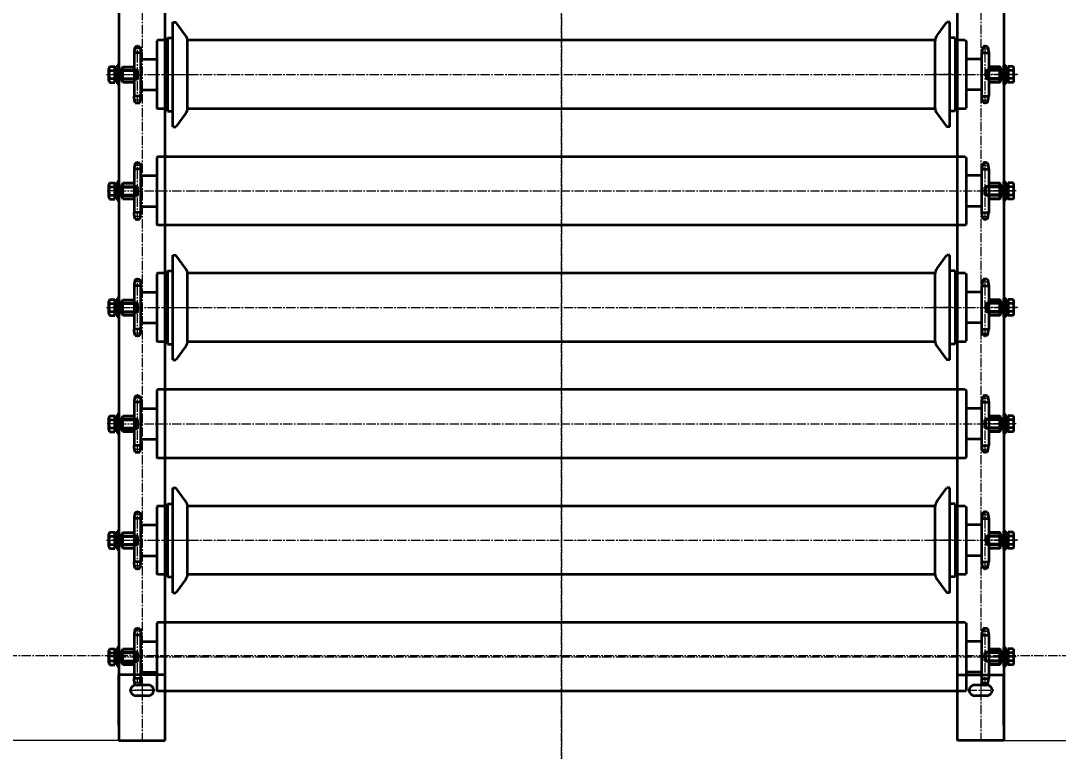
# Model space of a CAD drawing. Header units: millimetres. Extents: x -67280 to 67280, y -47520 to 47520.
# Drawn here: x -47949 to -46603, y -8981 to -8034 of the extents above; entities that cross this region are included whole.
import ezdxf

# ---------------------------------------------------------------- set-up
doc = ezdxf.new("R2010")
doc.units = ezdxf.units.MM
doc.linetypes.add('点画线', pattern=[18, 12, -2, 2, -2])
doc.layers.get('0').update_dxf_attribs({"lineweight": 35})
for name, color, linetype, lineweight in [('ACAD细实线', 2, 'Continuous', 18), ('EB0', 7, 'Continuous', 35), ('EB0_1', 7, 'Continuous', 35), ('中心线层', 1, '点画线', 18), ('尺寸线层', 4, 'Continuous', 18), ('粗实线层', 7, 'Continuous', 35)]:
    doc.layers.add(name, color=color, linetype=linetype, lineweight=lineweight)
doc.styles.add('标准', font='', dxfattribs={"width": 0.667})
doc.styles.get('标准').set_extended_font_data('宋体')
doc.dimstyles.new('标准', dxfattribs={"dimscale": 160, "dimtxt": 2, "dimasz": 1, "dimexe": 1, "dimexo": 0, "dimgap": 1, "dimtad": 1, "dimdec": 1, "dimdsep": 46, "dimtxsty": '标准', "dimblk": '_CAXARROW', "dimcen": 0, "dimdle": 2, "dimaunit": 1, "dimadec": 0, "dimazin": 2, "dimtfac": 0.707107, "dimtdec": 3, "dimtmove": 0, "dimatfit": 3, "dimfxl": 0, "dimfrac": 2, "dimtolj": 1, "dimarcsym": 0})

# ---------------------------------------------------------------- blocks, each defined once
blk = doc.blocks.new('*X501')
at = {"layer": '尺寸线层', "linetype": 'Continuous', "lineweight": 18}
for points in [[(-51183.3, -8857.3), (-51163.3, -9017.3), (-51203.3, -9017.3)], [(-51183.3, -14032.3), (-51163.3, -13872.3), (-51203.3, -13872.3)]]:
    blk.add_hatch(color=0, dxfattribs=at).paths.add_polyline_path(points, flags=0)
at = {"layer": '尺寸线层', "color": 0}
for p, q in [((-50396.4, -8857.3), (-51343.3, -8857.3)), ((-46008, -14032.3), (-51343.3, -14032.3))]:
    blk.add_line(p, q, dxfattribs=at)
at = {"layer": '尺寸线层', "color": 0, "linetype": 'Continuous', "lineweight": 18}
blk.add_line((-51183.3, -8857.3), (-51183.3, -14032.3), dxfattribs=at)
at = {"layer": '尺寸线层', "color": 0, "insert": (-51503.3, -11444.8), "char_height": 320, "width": 1231.786, "attachment_point": 5, "rotation": 90, "line_spacing_factor": 1.15057, "style": '标准'}
blk.add_mtext('\\T1.1;5175', dxfattribs=at)
blk = doc.blocks.new('_CAXARROW')
blk.add_hatch(color=0).paths.add_polyline_path([(0, 0), (-1, 0.125), (-1, -0.125)], flags=0)
blk = doc.blocks.new('*X1829')
at = {"layer": '中心线层'}
blk.add_line((0, 1790), (0, -1033), dxfattribs=at)
blk = doc.blocks.new('*X1842')
at = {"layer": 'EB0', "linetype": '点画线', "lineweight": 18}
for p, q in [((-1070.6, 788.2), (-1079.5, 788.2)), ((-1075, 716.5), (-1075, 793.5)), ((20.5, 788.2), (29.4, 788.2)), ((25, 716.5), (25, 793.5)), ((-1115.1, 755), (-1071.6, 755)), ((-1098.5, 755), (-1107.6, 755)), ((-1097.9, 755), (67.1, 755)), ((-1032, 755), (-1007, 755)), ((-18, 755), (-43, 755)), ((67.1, 755), (23.6, 755)), ((48.5, 755), (57.6, 755)), ((-1070.6, 721.8), (-1079.5, 721.8)), ((20.5, 721.8), (29.4, 721.8)), ((-1070.6, 637.2), (-1079.5, 637.2)), ((-1075, 565.5), (-1075, 642.5)), ((20.5, 637.2), (29.4, 637.2)), ((25, 565.5), (25, 642.5)), ((-1098.5, 604), (-1116.2, 604)), ((-1101.9, 604), (63.1, 604)), ((65.1, 604), (21.6, 604)), ((48.5, 604), (57.6, 604)), ((-1070.6, 570.8), (-1079.5, 570.8)), ((20.5, 570.8), (29.4, 570.8)), ((-1070.6, 486.2), (-1079.5, 486.2)), ((-1075, 414.5), (-1075, 491.5)), ((20.5, 486.2), (29.4, 486.2)), ((25, 414.5), (25, 491.5)), ((-1115.1, 453), (-1071.6, 453)), ((-1098.5, 453), (-1107.6, 453)), ((-1097.9, 453), (67.1, 453)), ((-1032, 453), (-1007, 453)), ((-18, 453), (-43, 453)), ((67.1, 453), (23.6, 453)), ((48.5, 453), (57.6, 453)), ((-1070.6, 419.8), (-1079.5, 419.8)), ((20.5, 419.8), (29.4, 419.8)), ((-1075, 263.5), (-1075, 340.5)), ((25, 263.5), (25, 340.5)), ((-1070.6, 335.2), (-1079.5, 335.2)), ((20.5, 335.2), (29.4, 335.2)), ((-1098.5, 302), (-1116.7, 302)), ((-1101.9, 302), (63.1, 302)), ((65.1, 302), (21.6, 302)), ((48.5, 302), (57.6, 302)), ((-1070.6, 268.8), (-1079.5, 268.8)), ((20.5, 268.8), (29.4, 268.8)), ((-1075, 112.5), (-1075, 189.5)), ((25, 112.5), (25, 189.5)), ((-1070.6, 184.2), (-1079.5, 184.2)), ((20.5, 184.2), (29.4, 184.2)), ((-1115.1, 151), (-1071.6, 151)), ((-1098.5, 151), (-1107.6, 151)), ((-1097.9, 151), (67.1, 151)), ((-1032, 151), (-1007, 151)), ((-18, 151), (-43, 151)), ((67.1, 151), (23.6, 151)), ((48.5, 151), (57.6, 151)), ((-1070.6, 117.8), (-1079.5, 117.8)), ((20.5, 117.8), (29.4, 117.8)), ((-1070.6, 33.2), (-1079.5, 33.2)), ((-1075, -38.5), (-1075, 38.5)), ((20.5, 33.2), (29.4, 33.2)), ((25, -38.5), (25, 38.5)), ((65.1, 0), (21.6, 0)), ((48.5, 0), (57.6, 0)), ((-1098.5, 0), (-1115.1, 0)), ((-1101.9, 0), (63.1, 0)), ((-1070.6, -33.2), (-1079.5, -33.2)), ((20.5, -33.2), (29.4, -33.2))]:
    blk.add_line(p, q, dxfattribs=at)
at = {"layer": 'EB0'}
for p, q in [((-1112.1, 747.2), (-1112.1, 762.8)), ((-1111.3, 765.4), (-1104.6, 765.4)), ((-1111.3, 760.2), (-1104.6, 760.2)), ((-1104.6, 744.6), (-1104.6, 765.4)), ((-1104.6, 764.2), (-1104.6, 745.8)), ((-1101.5, 764.2), (-1104.6, 764.2)), ((-1104.6, 749), (-1104.6, 761)), ((-1104.6, 761), (-1075.5, 761)), ((-1101.5, 755.8), (-1104.6, 756.6)), ((-1101.9, 754.3), (-1104.6, 755)), ((-1101.5, 754.2), (-1101.9, 754.3)), ((-1101.5, 767), (-1101.5, 743)), ((-1099, 767), (-1101.5, 767)), ((-1101.5, 764.2), (-1101.5, 745.8)), ((-1099, 761.5), (-1101.5, 761.5)), ((-1099, 743), (-1099, 767)), ((-1095, 761.1), (-1099, 761.1)), ((-1096.6, 749), (-1096.6, 761)), ((-1096.6, 760.1), (-1074.6, 760.1)), ((-1074.6, 760.1), (-1075.5, 761)), ((-1075.5, 749), (-1075.5, 761)), ((-1074.6, 749.9), (-1074.6, 760.1)), ((26.6, 760.1), (27.5, 761)), ((26.6, 749.9), (26.6, 760.1)), ((48.6, 760.1), (26.6, 760.1)), ((54.6, 761), (27.5, 761)), ((27.5, 749), (27.5, 761)), ((45, 761.1), (49, 761.1)), ((48.6, 749), (48.6, 761)), ((49, 743), (49, 767)), ((49, 767), (51.5, 767)), ((49, 761.5), (51.5, 761.5)), ((51.5, 767), (51.5, 743)), ((51.5, 764.2), (51.5, 745.8)), ((51.5, 764.2), (54.6, 764.2)), ((51.5, 755.8), (54.6, 756.6)), ((51.5, 754.2), (51.9, 754.3)), ((51.9, 754.3), (54.6, 755)), ((54.6, 744.6), (54.6, 765.4)), ((61.3, 765.4), (54.6, 765.4)), ((54.6, 764.2), (54.6, 745.8)), ((54.6, 749), (54.6, 761)), ((61.3, 760.2), (54.6, 760.2)), ((62.1, 747.2), (62.1, 762.8)), ((-1111.3, 749.8), (-1104.6, 749.8)), ((-1111.3, 744.6), (-1104.6, 744.6)), ((-1104.6, 749), (-1075.5, 749)), ((-1101.5, 745.8), (-1104.6, 745.8)), ((-1101.5, 748.5), (-1099, 748.5)), ((-1101.5, 743), (-1099, 743)), ((-1095, 748.9), (-1099, 748.9)), ((-1096.6, 749.9), (-1074.6, 749.9)), ((-1074.6, 749.9), (-1075.5, 749)), ((26.6, 749.9), (27.5, 749)), ((48.6, 749.9), (26.6, 749.9)), ((54.6, 749), (27.5, 749)), ((45, 748.9), (49, 748.9)), ((51.5, 748.5), (49, 748.5)), ((51.5, 743), (49, 743)), ((51.5, 745.8), (54.6, 745.8)), ((61.3, 749.8), (54.6, 749.8)), ((61.3, 744.6), (54.6, 744.6)), ((-1112.1, 596.2), (-1112.1, 611.8)), ((-1111.3, 614.4), (-1104.6, 614.4)), ((-1111.3, 609.2), (-1104.6, 609.2)), ((-1104.6, 593.6), (-1104.6, 614.4)), ((-1104.6, 613.2), (-1104.6, 594.8)), ((-1101.5, 613.2), (-1104.6, 613.2)), ((-1104.6, 598), (-1104.6, 610)), ((-1104.6, 610), (-1075.5, 610)), ((-1101.5, 616), (-1101.5, 592)), ((-1099, 616), (-1101.5, 616)), ((-1101.5, 613.2), (-1101.5, 594.8)), ((-1099, 610.5), (-1101.5, 610.5)), ((-1099, 592), (-1099, 616)), ((-1096.6, 598), (-1096.6, 610)), ((-1096.6, 609.1), (-1074.6, 609.1)), ((-1074.6, 609.1), (-1075.5, 610)), ((-1075.5, 598), (-1075.5, 610)), ((-1074.6, 598.9), (-1074.6, 609.1)), ((24.6, 609.1), (25.5, 610)), ((24.6, 598.9), (24.6, 609.1)), ((46.6, 609.1), (24.6, 609.1)), ((54.6, 610), (25.5, 610)), ((25.5, 598), (25.5, 610)), ((46.6, 598), (46.6, 610)), ((49, 592), (49, 616)), ((49, 616), (51.5, 616)), ((49, 610.5), (51.5, 610.5)), ((51.5, 616), (51.5, 592)), ((51.5, 613.2), (51.5, 594.8)), ((51.5, 613.2), (54.6, 613.2)), ((54.6, 593.6), (54.6, 614.4)), ((61.3, 614.4), (54.6, 614.4)), ((54.6, 613.2), (54.6, 594.8)), ((54.6, 598), (54.6, 610)), ((61.3, 609.2), (54.6, 609.2)), ((62.1, 596.2), (62.1, 611.8)), ((-1111.3, 598.8), (-1104.6, 598.8)), ((-1111.3, 593.6), (-1104.6, 593.6)), ((-1101.5, 604.8), (-1104.6, 605.6)), ((-1101.9, 603.3), (-1104.6, 604)), ((-1104.6, 598), (-1075.5, 598)), ((-1101.5, 594.8), (-1104.6, 594.8)), ((-1101.5, 603.2), (-1101.9, 603.3)), ((-1101.5, 597.5), (-1099, 597.5)), ((-1096.6, 598.9), (-1074.6, 598.9)), ((-1074.6, 598.9), (-1075.5, 598)), ((24.6, 598.9), (25.5, 598)), ((46.6, 598.9), (24.6, 598.9)), ((54.6, 598), (25.5, 598)), ((51.5, 597.5), (49, 597.5)), ((51.5, 604.8), (54.6, 605.6)), ((51.5, 603.2), (51.9, 603.3)), ((51.5, 594.8), (54.6, 594.8)), ((51.9, 603.3), (54.6, 604)), ((61.3, 598.8), (54.6, 598.8)), ((61.3, 593.6), (54.6, 593.6)), ((-1101.5, 592), (-1099, 592)), ((51.5, 592), (49, 592)), ((-1112.1, 445.2), (-1112.1, 460.8)), ((-1111.3, 463.4), (-1104.6, 463.4)), ((-1111.3, 458.2), (-1104.6, 458.2)), ((-1104.6, 442.6), (-1104.6, 463.4)), ((-1104.6, 462.2), (-1104.6, 443.8)), ((-1101.5, 462.2), (-1104.6, 462.2)), ((-1104.6, 447), (-1104.6, 459)), ((-1104.6, 459), (-1075.5, 459)), ((-1101.5, 465), (-1101.5, 441)), ((-1099, 465), (-1101.5, 465)), ((-1101.5, 462.2), (-1101.5, 443.8)), ((-1099, 459.5), (-1101.5, 459.5)), ((-1099, 441), (-1099, 465)), ((-1095, 459.1), (-1099, 459.1)), ((-1096.6, 447), (-1096.6, 459)), ((-1096.6, 458.1), (-1074.6, 458.1)), ((-1074.6, 458.1), (-1075.5, 459)), ((-1075.5, 447), (-1075.5, 459)), ((-1074.6, 447.9), (-1074.6, 458.1)), ((26.6, 458.1), (27.5, 459)), ((26.6, 447.9), (26.6, 458.1)), ((48.6, 458.1), (26.6, 458.1)), ((54.6, 459), (27.5, 459)), ((27.5, 447), (27.5, 459)), ((45, 459.1), (49, 459.1)), ((48.6, 447), (48.6, 459)), ((49, 441), (49, 465)), ((49, 465), (51.5, 465)), ((49, 459.5), (51.5, 459.5)), ((51.5, 465), (51.5, 441)), ((51.5, 462.2), (51.5, 443.8)), ((51.5, 462.2), (54.6, 462.2)), ((54.6, 442.6), (54.6, 463.4)), ((61.3, 463.4), (54.6, 463.4)), ((54.6, 462.2), (54.6, 443.8)), ((54.6, 447), (54.6, 459)), ((61.3, 458.2), (54.6, 458.2)), ((62.1, 445.2), (62.1, 460.8)), ((-1111.3, 447.8), (-1104.6, 447.8)), ((-1101.5, 453.8), (-1104.6, 454.6)), ((-1101.9, 452.3), (-1104.6, 453)), ((-1104.6, 447), (-1075.5, 447)), ((-1101.5, 452.2), (-1101.9, 452.3)), ((-1101.5, 446.5), (-1099, 446.5)), ((-1095, 446.9), (-1099, 446.9)), ((-1096.6, 447.9), (-1074.6, 447.9)), ((-1074.6, 447.9), (-1075.5, 447)), ((26.6, 447.9), (27.5, 447)), ((48.6, 447.9), (26.6, 447.9)), ((54.6, 447), (27.5, 447)), ((45, 446.9), (49, 446.9)), ((51.5, 446.5), (49, 446.5)), ((51.5, 453.8), (54.6, 454.6)), ((51.5, 452.2), (51.9, 452.3)), ((51.9, 452.3), (54.6, 453)), ((61.3, 447.8), (54.6, 447.8)), ((-1111.3, 442.6), (-1104.6, 442.6)), ((-1101.5, 443.8), (-1104.6, 443.8)), ((-1101.5, 441), (-1099, 441)), ((51.5, 441), (49, 441)), ((51.5, 443.8), (54.6, 443.8)), ((61.3, 442.6), (54.6, 442.6)), ((-1112.1, 294.2), (-1112.1, 309.8)), ((-1111.3, 312.4), (-1104.6, 312.4)), ((-1104.6, 291.6), (-1104.6, 312.4)), ((-1104.6, 311.2), (-1104.6, 292.8)), ((-1101.5, 311.2), (-1104.6, 311.2)), ((-1101.5, 314), (-1101.5, 290)), ((-1099, 314), (-1101.5, 314)), ((-1101.5, 311.2), (-1101.5, 292.8)), ((-1099, 290), (-1099, 314)), ((49, 290), (49, 314)), ((49, 314), (51.5, 314)), ((51.5, 314), (51.5, 290)), ((51.5, 311.2), (51.5, 292.8)), ((51.5, 311.2), (54.6, 311.2)), ((54.6, 291.6), (54.6, 312.4)), ((61.3, 312.4), (54.6, 312.4)), ((54.6, 311.2), (54.6, 292.8)), ((62.1, 294.2), (62.1, 309.8)), ((-1111.3, 307.2), (-1104.6, 307.2)), ((-1111.3, 296.8), (-1104.6, 296.8)), ((-1104.6, 296), (-1104.6, 308)), ((-1104.6, 308), (-1075.5, 308)), ((-1101.5, 302.8), (-1104.6, 303.6)), ((-1101.9, 301.3), (-1104.6, 302)), ((-1101.5, 301.2), (-1101.9, 301.3)), ((-1099, 308.5), (-1101.5, 308.5)), ((-1096.6, 296), (-1096.6, 308)), ((-1096.6, 307.1), (-1074.6, 307.1)), ((-1096.6, 296.9), (-1074.6, 296.9)), ((-1074.6, 307.1), (-1075.5, 308)), ((-1075.5, 296), (-1075.5, 308)), ((-1074.6, 296.9), (-1075.5, 296)), ((-1074.6, 296.9), (-1074.6, 307.1)), ((24.6, 307.1), (25.5, 308)), ((24.6, 296.9), (24.6, 307.1)), ((46.6, 307.1), (24.6, 307.1)), ((24.6, 296.9), (25.5, 296)), ((46.6, 296.9), (24.6, 296.9)), ((54.6, 308), (25.5, 308)), ((25.5, 296), (25.5, 308)), ((46.6, 296), (46.6, 308)), ((49, 308.5), (51.5, 308.5)), ((51.5, 302.8), (54.6, 303.6)), ((51.5, 301.2), (51.9, 301.3)), ((51.9, 301.3), (54.6, 302)), ((54.6, 296), (54.6, 308)), ((61.3, 307.2), (54.6, 307.2)), ((61.3, 296.8), (54.6, 296.8)), ((-1111.3, 291.6), (-1104.6, 291.6)), ((-1104.6, 296), (-1075.5, 296)), ((-1101.5, 292.8), (-1104.6, 292.8)), ((-1101.5, 295.5), (-1099, 295.5)), ((-1101.5, 290), (-1099, 290)), ((54.6, 296), (25.5, 296)), ((51.5, 295.5), (49, 295.5)), ((51.5, 290), (49, 290)), ((51.5, 292.8), (54.6, 292.8)), ((61.3, 291.6), (54.6, 291.6)), ((-1101.5, 163), (-1101.5, 139)), ((-1099, 163), (-1101.5, 163)), ((-1099, 139), (-1099, 163)), ((49, 139), (49, 163)), ((49, 163), (51.5, 163)), ((51.5, 163), (51.5, 139)), ((-1112.1, 143.2), (-1112.1, 158.8)), ((-1111.3, 161.4), (-1104.6, 161.4)), ((-1111.3, 156.2), (-1104.6, 156.2)), ((-1104.6, 140.6), (-1104.6, 161.4)), ((-1104.6, 160.2), (-1104.6, 141.8)), ((-1101.5, 160.2), (-1104.6, 160.2)), ((-1104.6, 145), (-1104.6, 157)), ((-1104.6, 157), (-1075.5, 157)), ((-1101.5, 151.8), (-1104.6, 152.6)), ((-1101.9, 150.3), (-1104.6, 151)), ((-1101.5, 150.2), (-1101.9, 150.3)), ((-1101.5, 160.2), (-1101.5, 141.8)), ((-1099, 157.5), (-1101.5, 157.5)), ((-1095, 157.1), (-1099, 157.1)), ((-1096.6, 145), (-1096.6, 157)), ((-1096.6, 156.1), (-1074.6, 156.1)), ((-1074.6, 156.1), (-1075.5, 157)), ((-1075.5, 145), (-1075.5, 157)), ((-1074.6, 145.9), (-1074.6, 156.1)), ((26.6, 156.1), (27.5, 157)), ((26.6, 145.9), (26.6, 156.1)), ((48.6, 156.1), (26.6, 156.1)), ((54.6, 157), (27.5, 157)), ((27.5, 145), (27.5, 157)), ((45, 157.1), (49, 157.1)), ((48.6, 145), (48.6, 157)), ((49, 157.5), (51.5, 157.5)), ((51.5, 160.2), (51.5, 141.8)), ((51.5, 160.2), (54.6, 160.2)), ((51.5, 151.8), (54.6, 152.6)), ((51.5, 150.2), (51.9, 150.3)), ((51.9, 150.3), (54.6, 151)), ((54.6, 140.6), (54.6, 161.4)), ((61.3, 161.4), (54.6, 161.4)), ((54.6, 160.2), (54.6, 141.8)), ((54.6, 145), (54.6, 157)), ((61.3, 156.2), (54.6, 156.2)), ((62.1, 143.2), (62.1, 158.8)), ((-1111.3, 145.8), (-1104.6, 145.8)), ((-1111.3, 140.6), (-1104.6, 140.6)), ((-1104.6, 145), (-1075.5, 145)), ((-1101.5, 141.8), (-1104.6, 141.8)), ((-1101.5, 144.5), (-1099, 144.5)), ((-1101.5, 139), (-1099, 139)), ((-1095, 144.9), (-1099, 144.9)), ((-1096.6, 145.9), (-1074.6, 145.9)), ((-1074.6, 145.9), (-1075.5, 145)), ((26.6, 145.9), (27.5, 145)), ((48.6, 145.9), (26.6, 145.9)), ((54.6, 145), (27.5, 145)), ((45, 144.9), (49, 144.9)), ((51.5, 144.5), (49, 144.5)), ((51.5, 139), (49, 139)), ((51.5, 141.8), (54.6, 141.8)), ((61.3, 145.8), (54.6, 145.8)), ((61.3, 140.6), (54.6, 140.6)), ((-1112.1, -7.8), (-1112.1, 7.8)), ((-1111.3, 10.4), (-1104.6, 10.4)), ((-1111.3, 5.2), (-1104.6, 5.2)), ((-1104.6, -10.4), (-1104.6, 10.4)), ((-1104.6, 9.2), (-1104.6, -9.2)), ((-1101.5, 9.2), (-1104.6, 9.2)), ((-1104.6, -6), (-1104.6, 6)), ((-1104.6, 6), (-1075.5, 6)), ((-1101.5, 0.8), (-1104.6, 1.6)), ((-1101.9, -0.7), (-1104.6, 0)), ((-1101.5, 12), (-1101.5, -12)), ((-1099, 12), (-1101.5, 12)), ((-1101.5, 9.2), (-1101.5, -9.2)), ((-1099, 6.5), (-1101.5, 6.5)), ((-1099, -12), (-1099, 12)), ((-1096.6, -6), (-1096.6, 6)), ((-1096.6, 5.1), (-1074.6, 5.1)), ((-1074.6, 5.1), (-1075.5, 6)), ((-1075.5, -6), (-1075.5, 6)), ((-1074.6, -5.1), (-1074.6, 5.1)), ((24.6, 5.1), (25.5, 6)), ((24.6, -5.1), (24.6, 5.1)), ((46.6, 5.1), (24.6, 5.1)), ((54.6, 6), (25.5, 6)), ((25.5, -6), (25.5, 6)), ((46.6, -6), (46.6, 6)), ((49, -12), (49, 12)), ((49, 12), (51.5, 12)), ((49, 6.5), (51.5, 6.5)), ((51.5, 12), (51.5, -12)), ((51.5, 9.2), (51.5, -9.2)), ((51.5, 9.2), (54.6, 9.2)), ((51.5, 0.8), (54.6, 1.6)), ((51.9, -0.7), (54.6, 0)), ((54.6, -10.4), (54.6, 10.4)), ((61.3, 10.4), (54.6, 10.4)), ((54.6, 9.2), (54.6, -9.2)), ((54.6, -6), (54.6, 6)), ((61.3, 5.2), (54.6, 5.2)), ((62.1, -7.8), (62.1, 7.8)), ((-1111.3, -5.2), (-1104.6, -5.2)), ((-1111.3, -10.4), (-1104.6, -10.4)), ((-1104.6, -6), (-1075.5, -6)), ((-1101.5, -9.2), (-1104.6, -9.2)), ((-1101.5, -0.8), (-1101.9, -0.7)), ((-1101.5, -6.5), (-1099, -6.5)), ((-1101.5, -12), (-1099, -12)), ((-1096.6, -5.1), (-1074.6, -5.1)), ((-1074.6, -5.1), (-1075.5, -6)), ((24.6, -5.1), (25.5, -6)), ((46.6, -5.1), (24.6, -5.1)), ((54.6, -6), (25.5, -6)), ((51.5, -6.5), (49, -6.5)), ((51.5, -12), (49, -12)), ((51.5, -0.8), (51.9, -0.7)), ((51.5, -9.2), (54.6, -9.2)), ((61.3, -5.2), (54.6, -5.2)), ((61.3, -10.4), (54.6, -10.4))]:
    blk.add_line(p, q, dxfattribs=at)
at = {"layer": 'EB0', "color": 1, "linetype": '点画线', "lineweight": 18}
for p, q in [((-1096, 755), (-1104.5, 755)), ((48, 755), (56.5, 755)), ((-1096, 604), (-1104.5, 604)), ((46, 604), (54.5, 604)), ((-1096, 453), (-1104.5, 453)), ((48, 453), (56.5, 453)), ((-1096, 302), (-1104.5, 302)), ((46, 302), (54.5, 302)), ((-1096, 151), (-1104.5, 151)), ((48, 151), (56.5, 151)), ((46, 0), (54.5, 0)), ((-1096, 0), (-1104.5, 0))]:
    blk.add_line(p, q, dxfattribs=at)
at = {"layer": 'EB0', "linetype": 'Continuous', "lineweight": 18}
for p, q in [((-1101.5, 763), (-1099, 765.5)), ((49, 765.3), (50.7, 767)), ((49.4, 761.5), (51.5, 763.6)), ((-1101.5, 746), (-1099, 748.5)), ((-1100.3, 743), (-1099, 744.3)), ((49, 744.1), (51.5, 746.6)), ((-1099, 614.2), (-1101.5, 611.7)), ((49, 614.2), (51.5, 611.7)), ((-1099, 597.2), (-1101.5, 594.7)), ((-1099, 593), (-1100, 592)), ((49, 597.2), (51.5, 594.7)), ((49, 593), (50, 592)), ((-1101.5, 461), (-1099, 463.5)), ((49, 463.3), (50.7, 465)), ((49.4, 459.5), (51.5, 461.6)), ((-1101.5, 444), (-1099, 446.5)), ((49, 442.1), (51.5, 444.6)), ((-1100.3, 441), (-1099, 442.3)), ((-1099, 312.2), (-1101.5, 309.7)), ((49, 312.2), (51.5, 309.7)), ((-1099, 295.2), (-1101.5, 292.7)), ((-1099, 291), (-1100, 290)), ((49, 295.2), (51.5, 292.7)), ((49, 291), (50, 290)), ((49, 161.3), (50.7, 163)), ((-1101.5, 159), (-1099, 161.5)), ((49.4, 157.5), (51.5, 159.6)), ((-1101.5, 142), (-1099, 144.5)), ((-1100.3, 139), (-1099, 140.3)), ((49, 140.1), (51.5, 142.6)), ((-1099, 10.2), (-1101.5, 7.7)), ((49, 10.2), (51.5, 7.7)), ((-1099, -6.8), (-1101.5, -9.3)), ((-1099, -11), (-1100, -12)), ((49, -6.8), (51.5, -9.3)), ((49, -11), (50, -12))]:
    blk.add_line(p, q, dxfattribs=at)
at = {"layer": 'EB0'}
for centre, radius, start, end in [((-1107.3, 762.8), 4.79, 147.1328, 212.8672), ((-1094.1, 755), 18, 163.2213, 196.7787), ((57.3, 762.8), 4.79, 327.1328, 32.8672), ((44.1, 755), 18, 343.2213, 16.7787), ((-1107.3, 747.2), 4.79, 147.1328, 212.8672), ((57.3, 747.2), 4.79, 327.1328, 32.8672), ((-1107.3, 611.8), 4.79, 147.1328, 212.8672), ((-1094.1, 604), 18, 163.2213, 196.7787), ((57.3, 611.8), 4.79, 327.1328, 32.8672), ((44.1, 604), 18, 343.2213, 16.7787), ((-1107.3, 596.2), 4.79, 147.1328, 212.8672), ((57.3, 596.2), 4.79, 327.1328, 32.8672), ((-1107.3, 460.8), 4.79, 147.1328, 212.8672), ((-1094.1, 453), 18, 163.2213, 196.7787), ((57.3, 460.8), 4.79, 327.1328, 32.8672), ((44.1, 453), 18, 343.2213, 16.7787), ((-1107.3, 445.2), 4.79, 147.1328, 212.8672), ((57.3, 445.2), 4.79, 327.1328, 32.8672), ((-1107.3, 309.8), 4.79, 147.1328, 212.8672), ((57.3, 309.8), 4.79, 327.1328, 32.8672), ((-1094.1, 302), 18, 163.2213, 196.7787), ((-1107.3, 294.2), 4.79, 147.1328, 212.8672), ((44.1, 302), 18, 343.2213, 16.7787), ((57.3, 294.2), 4.79, 327.1328, 32.8672), ((-1107.3, 158.8), 4.79, 147.1328, 212.8672), ((-1094.1, 151), 18, 163.2213, 196.7787), ((57.3, 158.8), 4.79, 327.1328, 32.8672), ((44.1, 151), 18, 343.2213, 16.7787), ((-1107.3, 143.2), 4.79, 147.1328, 212.8672), ((57.3, 143.2), 4.79, 327.1328, 32.8672), ((-1107.3, 7.8), 4.79, 147.1328, 212.8672), ((-1094.1, 0), 18, 163.2213, 196.7787), ((57.3, 7.8), 4.79, 327.1328, 32.8672), ((44.1, 0), 18, 343.2213, 16.7787), ((-1107.3, -7.8), 4.79, 147.1328, 212.8672), ((57.3, -7.8), 4.79, 327.1328, 32.8672)]:
    blk.add_arc(centre, radius, start, end, dxfattribs=at)
at = {"layer": 'EB0_1'}
for p, q in [((-1099, 3591.5), (-1099, -108.5)), ((-1039, -108.5), (-1039, 3591.5)), ((-11, -108.5), (-11, 3591.5)), ((49, 3591.5), (49, -108.5)), ((-1099, -88.5), (-1099, -23.5)), ((-1039, -23.5), (-1099, -23.5)), ((-1039, -88.5), (-1039, -23.5)), ((-11, -88.5), (-11, -23.5)), ((-11, -23.5), (49, -23.5)), ((49, -88.5), (49, -23.5)), ((-1077, -36.5), (-1061, -36.5)), ((11, -36.5), (27, -36.5)), ((-1061, -50.5), (-1077, -50.5)), ((27, -50.5), (11, -50.5))]:
    blk.add_line(p, q, dxfattribs=at)
at = {"layer": 'EB0_1', "linetype": 'Continuous', "lineweight": 35}
for p, q in [((29.4, 745), (44, 745)), ((29.4, 443), (44, 443)), ((29.4, 141), (44, 141))]:
    blk.add_line(p, q, dxfattribs=at)
at = {"layer": 'EB0_1'}
for centre, start, end in [((-1077, -43.5), 90, 270), ((-1061, -43.5), 270, 90), ((11, -43.5), 90, 270), ((27, -43.5), 270, 90)]:
    blk.add_arc(centre, 7, start, end, dxfattribs=at)
at = {"layer": '中心线层'}
blk.add_line((-525, 3691.5), (-525, -111.5), dxfattribs=at)
at = {"layer": '中心线层', "linetype": '点画线', "lineweight": 18}
for p, q in [((-1069, 3591.5), (-1069, -108.5)), ((19, 3591.5), (19, -108.5)), ((-1069, -34), (-1069, -53)), ((-1069, -34), (-1069, -53)), ((19, -34), (19, -53)), ((-1085.9, -43.5), (-1051, -43.5)), ((-1059.5, -43.5), (-1078.5, -43.5)), ((-1054.5, -43.5), (-1073.5, -43.5)), ((2.1, -43.5), (37, -43.5))]:
    blk.add_line(p, q, dxfattribs=at)
at = {"layer": '粗实线层', "linetype": 'Continuous', "lineweight": 35}
for p, q in [((-1029, 823), (-1025.3, 823)), ((-1029, 687), (-1029, 823)), ((-1012.1, 805.2), (-1025.3, 823)), ((-37.9, 805.2), (-24.7, 823)), ((-21, 823), (-24.7, 823)), ((-21, 687), (-21, 823)), ((-1049, 799.5), (-1050, 798.5)), ((-1050, 798.5), (-1050, 711.5)), ((-1036, 799.5), (-1049, 799.5)), ((-1036, 802.5), (-1029, 802.5)), ((-1036, 802.5), (-1036, 707.5)), ((-40, 799.5), (-1010, 799.5)), ((-1010, 711.3), (-1010, 798.7)), ((-40, 711.3), (-40, 798.7)), ((-14, 802.5), (-21, 802.5)), ((-14, 802.5), (-14, 707.5)), ((-1, 799.5), (-14, 799.5)), ((-1, 799.5), (0, 798.5)), ((0, 798.5), (0, 711.5)), ((-1070.6, 783.1), (-1079.5, 783.1)), ((-1079.5, 783.1), (-1079.5, 726.9)), ((-1077.9, 791.5), (-1072.1, 791.5)), ((-1070.6, 726.9), (-1070.6, 783.1)), ((20.5, 783.1), (29.4, 783.1)), ((20.5, 726.9), (20.5, 783.1)), ((27.9, 791.5), (22.1, 791.5)), ((29.4, 783.1), (29.4, 726.9)), ((-1070.6, 775), (-1050, 775)), ((20.5, 775), (0, 775)), ((-1095, 764), (-1094, 765)), ((-1095, 746), (-1095, 764)), ((-1094, 745), (-1094, 765)), ((-1094, 765), (-1079.5, 765)), ((29.4, 765), (44, 765)), ((44, 765), (29.4, 765)), ((45, 764), (44, 765)), ((44, 745), (44, 765)), ((45, 746), (45, 764)), ((-1094, 745), (-1095, 746)), ((-1094, 745), (-1079.5, 745)), ((44, 745), (29.4, 745)), ((44, 745), (45, 746)), ((-1070.6, 726.9), (-1079.5, 726.9)), ((-1070.6, 735), (-1050, 735)), ((20.5, 735), (0, 735)), ((20.5, 726.9), (29.4, 726.9)), ((-1077.9, 718.5), (-1072.1, 718.5)), ((27.9, 718.5), (22.1, 718.5)), ((-1049, 710.5), (-1050, 711.5)), ((-1036, 710.5), (-1049, 710.5)), ((-1036, 707.5), (-1029, 707.5)), ((-1012.1, 704.8), (-1025.3, 687)), ((-40, 710.5), (-1010, 710.5)), ((-37.9, 704.8), (-24.7, 687)), ((-14, 707.5), (-21, 707.5)), ((-1, 710.5), (-14, 710.5)), ((-1, 710.5), (0, 711.5)), ((-1029, 687), (-1025.3, 687)), ((-21, 687), (-24.7, 687)), ((-1049, 648.5), (-1050, 647.5)), ((-1050, 647.5), (-1050, 560.5)), ((-1, 648.5), (-1049, 648.5)), ((-1, 648.5), (0, 647.5)), ((0, 647.5), (0, 560.5)), ((-1077.9, 640.5), (-1072.1, 640.5)), ((27.9, 640.5), (22.1, 640.5)), ((-1079.5, 632.1), (-1079.5, 575.9)), ((-1070.6, 632.1), (-1079.5, 632.1)), ((-1070.6, 575.9), (-1070.6, 632.1)), ((-1070.6, 624), (-1050, 624)), ((20.5, 624), (0, 624)), ((20.5, 632.1), (29.4, 632.1)), ((20.5, 575.9), (20.5, 632.1)), ((29.4, 632.1), (29.4, 575.9)), ((-1095, 613), (-1094, 614)), ((-1095, 595), (-1095, 613)), ((-1094, 594), (-1094, 614)), ((-1079.5, 614), (-1094, 614)), ((-1094, 614), (-1079.5, 614)), ((29.4, 614), (44, 614)), ((44, 614), (29.4, 614)), ((45, 613), (44, 614)), ((44, 594), (44, 614)), ((45, 595), (45, 613)), ((-1094, 594), (-1095, 595)), ((-1079.5, 594), (-1094, 594)), ((-1094, 594), (-1079.5, 594)), ((29.4, 594), (44, 594)), ((44, 594), (29.4, 594)), ((44, 594), (45, 595)), ((-1070.6, 584), (-1050, 584)), ((20.5, 584), (0, 584)), ((-1070.6, 575.9), (-1079.5, 575.9)), ((-1077.9, 567.5), (-1072.1, 567.5)), ((20.5, 575.9), (29.4, 575.9)), ((27.9, 567.5), (22.1, 567.5)), ((-1049, 559.5), (-1050, 560.5)), ((-1, 559.5), (-1049, 559.5)), ((-1, 559.5), (0, 560.5)), ((-1029, 521), (-1025.3, 521)), ((-1029, 385), (-1029, 521)), ((-1012.1, 503.2), (-1025.3, 521)), ((-37.9, 503.2), (-24.7, 521)), ((-21, 521), (-24.7, 521)), ((-21, 385), (-21, 521)), ((-1036, 500.5), (-1029, 500.5)), ((-1036, 500.5), (-1036, 405.5)), ((-14, 500.5), (-21, 500.5)), ((-14, 500.5), (-14, 405.5)), ((-1077.9, 489.5), (-1072.1, 489.5)), ((-1049, 497.5), (-1050, 496.5)), ((-1050, 496.5), (-1050, 409.5)), ((-1036, 497.5), (-1049, 497.5)), ((-40, 497.5), (-1010, 497.5)), ((-1010, 409.3), (-1010, 496.7)), ((-40, 409.3), (-40, 496.7)), ((-1, 497.5), (-14, 497.5)), ((-1, 497.5), (0, 496.5)), ((0, 496.5), (0, 409.5)), ((27.9, 489.5), (22.1, 489.5)), ((-1070.6, 481.1), (-1079.5, 481.1)), ((-1079.5, 481.1), (-1079.5, 424.9)), ((-1070.6, 424.9), (-1070.6, 481.1)), ((-1070.6, 473), (-1050, 473)), ((20.5, 473), (0, 473)), ((20.5, 481.1), (29.4, 481.1)), ((20.5, 424.9), (20.5, 481.1)), ((29.4, 481.1), (29.4, 424.9)), ((-1095, 462), (-1094, 463)), ((-1095, 444), (-1095, 462)), ((-1094, 443), (-1094, 463)), ((-1094, 463), (-1079.5, 463)), ((29.4, 463), (44, 463)), ((44, 463), (29.4, 463)), ((45, 462), (44, 463)), ((44, 443), (44, 463)), ((45, 444), (45, 462)), ((-1094, 443), (-1095, 444)), ((-1094, 443), (-1079.5, 443)), ((-1070.6, 433), (-1050, 433)), ((20.5, 433), (0, 433)), ((44, 443), (29.4, 443)), ((44, 443), (45, 444)), ((-1070.6, 424.9), (-1079.5, 424.9)), ((20.5, 424.9), (29.4, 424.9)), ((-1077.9, 416.5), (-1072.1, 416.5)), ((-1049, 408.5), (-1050, 409.5)), ((-1036, 408.5), (-1049, 408.5)), ((-1036, 405.5), (-1029, 405.5)), ((-40, 408.5), (-1010, 408.5)), ((-14, 405.5), (-21, 405.5)), ((-1, 408.5), (-14, 408.5)), ((-1, 408.5), (0, 409.5)), ((27.9, 416.5), (22.1, 416.5)), ((-1012.1, 402.8), (-1025.3, 385)), ((-37.9, 402.8), (-24.7, 385)), ((-1029, 385), (-1025.3, 385)), ((-21, 385), (-24.7, 385)), ((-1077.9, 338.5), (-1072.1, 338.5)), ((-1049, 346.5), (-1050, 345.5)), ((-1050, 345.5), (-1050, 258.5)), ((-1, 346.5), (-1049, 346.5)), ((-1, 346.5), (0, 345.5)), ((0, 345.5), (0, 258.5)), ((27.9, 338.5), (22.1, 338.5)), ((-1079.5, 330.1), (-1079.5, 273.9)), ((-1070.6, 330.1), (-1079.5, 330.1)), ((-1070.6, 273.9), (-1070.6, 330.1)), ((20.5, 330.1), (29.4, 330.1)), ((20.5, 273.9), (20.5, 330.1)), ((29.4, 330.1), (29.4, 273.9)), ((-1095, 311), (-1094, 312)), ((-1095, 293), (-1095, 311)), ((-1094, 292), (-1094, 312)), ((-1079.5, 312), (-1094, 312)), ((-1094, 312), (-1079.5, 312)), ((-1070.6, 322), (-1050, 322)), ((20.5, 322), (0, 322)), ((29.4, 312), (44, 312)), ((44, 312), (29.4, 312)), ((45, 311), (44, 312)), ((44, 292), (44, 312)), ((45, 293), (45, 311)), ((-1094, 292), (-1095, 293)), ((-1079.5, 292), (-1094, 292)), ((-1094, 292), (-1079.5, 292)), ((29.4, 292), (44, 292)), ((44, 292), (29.4, 292)), ((44, 292), (45, 293)), ((-1070.6, 273.9), (-1079.5, 273.9)), ((-1070.6, 282), (-1050, 282)), ((20.5, 282), (0, 282)), ((20.5, 273.9), (29.4, 273.9)), ((-1077.9, 265.5), (-1072.1, 265.5)), ((-1049, 257.5), (-1050, 258.5)), ((-1, 257.5), (-1049, 257.5)), ((-1, 257.5), (0, 258.5)), ((27.9, 265.5), (22.1, 265.5)), ((-1029, 219), (-1025.3, 219)), ((-1029, 83), (-1029, 219)), ((-1012.1, 201.2), (-1025.3, 219)), ((-37.9, 201.2), (-24.7, 219)), ((-21, 219), (-24.7, 219)), ((-21, 83), (-21, 219)), ((-1049, 195.5), (-1050, 194.5)), ((-1050, 194.5), (-1050, 107.5)), ((-1036, 195.5), (-1049, 195.5)), ((-1036, 198.5), (-1029, 198.5)), ((-1036, 198.5), (-1036, 103.5)), ((-40, 195.5), (-1010, 195.5)), ((-1010, 107.3), (-1010, 194.7)), ((-40, 107.3), (-40, 194.7)), ((-14, 198.5), (-21, 198.5)), ((-14, 198.5), (-14, 103.5)), ((-1, 195.5), (-14, 195.5)), ((-1, 195.5), (0, 194.5)), ((0, 194.5), (0, 107.5)), ((-1070.6, 179.1), (-1079.5, 179.1)), ((-1079.5, 179.1), (-1079.5, 122.9)), ((-1077.9, 187.5), (-1072.1, 187.5)), ((-1070.6, 122.9), (-1070.6, 179.1)), ((20.5, 179.1), (29.4, 179.1)), ((20.5, 122.9), (20.5, 179.1)), ((27.9, 187.5), (22.1, 187.5)), ((29.4, 179.1), (29.4, 122.9)), ((-1070.6, 171), (-1050, 171)), ((20.5, 171), (0, 171)), ((-1095, 160), (-1094, 161)), ((-1095, 142), (-1095, 160)), ((-1094, 141), (-1094, 161)), ((-1094, 161), (-1079.5, 161)), ((29.4, 161), (44, 161)), ((44, 161), (29.4, 161)), ((45, 160), (44, 161)), ((44, 141), (44, 161)), ((45, 142), (45, 160)), ((-1094, 141), (-1095, 142)), ((-1094, 141), (-1079.5, 141)), ((44, 141), (29.4, 141)), ((44, 141), (45, 142)), ((-1070.6, 122.9), (-1079.5, 122.9)), ((-1070.6, 131), (-1050, 131)), ((20.5, 131), (0, 131)), ((20.5, 122.9), (29.4, 122.9)), ((-1077.9, 114.5), (-1072.1, 114.5)), ((27.9, 114.5), (22.1, 114.5)), ((-1049, 106.5), (-1050, 107.5)), ((-1036, 106.5), (-1049, 106.5)), ((-1036, 103.5), (-1029, 103.5)), ((-1012.1, 100.8), (-1025.3, 83)), ((-40, 106.5), (-1010, 106.5)), ((-37.9, 100.8), (-24.7, 83)), ((-14, 103.5), (-21, 103.5)), ((-1, 106.5), (-14, 106.5)), ((-1, 106.5), (0, 107.5)), ((-1029, 83), (-1025.3, 83)), ((-21, 83), (-24.7, 83)), ((-1049, 44.5), (-1050, 43.5)), ((-1050, 43.5), (-1050, -43.5)), ((-1, 44.5), (-1049, 44.5)), ((-1, 44.5), (0, 43.5)), ((0, 43.5), (0, -43.5)), ((-1079.5, 28.1), (-1079.5, -28.1)), ((-1070.6, 28.1), (-1079.5, 28.1)), ((-1077.9, 36.5), (-1072.1, 36.5)), ((-1070.6, -28.1), (-1070.6, 28.1)), ((20.5, 28.1), (29.4, 28.1)), ((20.5, -28.1), (20.5, 28.1)), ((27.9, 36.5), (22.1, 36.5)), ((29.4, 28.1), (29.4, -28.1)), ((-1070.6, 20), (-1050, 20)), ((20.5, 20), (0, 20)), ((-1095, 9), (-1094, 10)), ((-1095, -9), (-1095, 9)), ((-1094, -10), (-1094, 10)), ((-1079.5, 10), (-1094, 10)), ((-1094, 10), (-1079.5, 10)), ((29.4, 10), (44, 10)), ((44, 10), (29.4, 10)), ((45, 9), (44, 10)), ((44, -10), (44, 10)), ((45, -9), (45, 9)), ((-1094, -10), (-1095, -9)), ((-1079.5, -10), (-1094, -10)), ((-1094, -10), (-1079.5, -10)), ((29.4, -10), (44, -10)), ((44, -10), (29.4, -10)), ((44, -10), (45, -9)), ((-1070.6, -20), (-1050, -20)), ((20.5, -20), (0, -20)), ((-1070.6, -28.1), (-1079.5, -28.1)), ((-1077.9, -36.5), (-1072.1, -36.5)), ((20.5, -28.1), (29.4, -28.1)), ((27.9, -36.5), (22.1, -36.5)), ((-1049, -44.5), (-1050, -43.5)), ((-1, -44.5), (-1049, -44.5)), ((-1, -44.5), (0, -43.5))]:
    blk.add_line(p, q, dxfattribs=at)
at = {"layer": '粗实线层'}
for p, q in [((-1099, -108.5), (-1039, -108.5)), ((49, -108.5), (-11, -108.5))]:
    blk.add_line(p, q, dxfattribs=at)
at = {"layer": '粗实线层', "linetype": 'Continuous', "lineweight": 35}
for centre, start, end in [((-1021, 798.7), 0, 36.4128), ((-29, 798.7), 143.5872, 180), ((-1021, 711.3), 323.5872, 0), ((-29, 711.3), 180, 216.4128), ((-1021, 496.7), 0, 36.4128), ((-29, 496.7), 143.5872, 180), ((-1021, 409.3), 323.5872, 0), ((-29, 409.3), 180, 216.4128), ((-1021, 194.7), 0, 36.4128), ((-29, 194.7), 143.5872, 180), ((-1021, 107.3), 323.5872, 0), ((-29, 107.3), 180, 216.4128)]:
    blk.add_arc(centre, 11, start, end, dxfattribs=at)
for points, knots in [([(-1077.9, 791.5), (-1078.2, 790.4), (-1078.9, 787.6), (-1079.2, 784.8), (-1079.5, 783.1)], [0, 0, 0, 0, 4047.8756, 10116.376108, 10116.376108, 10116.376108, 10116.376108]), ([(-1072.1, 791.5), (-1071.8, 790.4), (-1071.1, 787.6), (-1070.8, 784.8), (-1070.6, 783.1)], [0, 0, 0, 0, 4030.963359, 10074.109347, 10074.109347, 10074.109347, 10074.109347]), ([(22.1, 791.5), (21.8, 790.4), (21.1, 787.6), (20.8, 784.8), (20.5, 783.1)], [0, 0, 0, 0, 1941.961218, 4853.31369, 4853.31369, 4853.31369, 4853.31369]), ([(27.9, 791.5), (28.2, 790.4), (28.9, 787.6), (29.2, 784.8), (29.4, 783.1)], [0, 0, 0, 0, 1932.697214, 4830.161262, 4830.161262, 4830.161262, 4830.161262]), ([(-1077.9, 718.5), (-1078.2, 719.6), (-1078.9, 722.4), (-1079.2, 725.2), (-1079.5, 726.9)], [0, 0, 0, 0, 3914.352632, 9782.677967, 9782.677967, 9782.677967, 9782.677967]), ([(-1072.1, 718.5), (-1071.8, 719.6), (-1071.1, 722.4), (-1070.8, 725.2), (-1070.6, 726.9)], [0, 0, 0, 0, 3897.265971, 9739.975298, 9739.975298, 9739.975298, 9739.975298]), ([(22.1, 718.5), (21.8, 719.6), (21.1, 722.4), (20.8, 725.2), (20.5, 726.9)], [0, 0, 0, 0, 1777.940932, 4443.397215, 4443.397215, 4443.397215, 4443.397215]), ([(27.9, 718.5), (28.2, 719.6), (28.9, 722.4), (29.2, 725.2), (29.4, 726.9)], [0, 0, 0, 0, 1768.733744, 4420.386779, 4420.386779, 4420.386779, 4420.386779]), ([(-1077.9, 640.5), (-1078.2, 639.4), (-1078.9, 636.6), (-1079.2, 633.8), (-1079.5, 632.1)], [0, 0, 0, 0, 3747.755242, 9366.320841, 9366.320841, 9366.320841, 9366.320841]), ([(-1072.1, 640.5), (-1071.8, 639.4), (-1071.1, 636.6), (-1070.8, 633.8), (-1070.6, 632.1)], [0, 0, 0, 0, 3730.42817, 9323.017341, 9323.017341, 9323.017341, 9323.017341]), ([(22.1, 640.5), (21.8, 639.4), (21.1, 636.6), (20.8, 633.8), (20.5, 632.1)], [0, 0, 0, 0, 1564.882143, 3910.924615, 3910.924615, 3910.924615, 3910.924615]), ([(27.9, 640.5), (28.2, 639.4), (28.9, 636.6), (29.2, 633.8), (29.4, 632.1)], [0, 0, 0, 0, 1555.708666, 3887.99843, 3887.99843, 3887.99843, 3887.99843]), ([(-1077.9, 567.5), (-1078.2, 568.6), (-1078.9, 571.4), (-1079.2, 574.2), (-1079.5, 575.9)], [0, 0, 0, 0, 3620.28183, 9047.741636, 9047.741636, 9047.741636, 9047.741636]), ([(-1072.1, 567.5), (-1071.8, 568.6), (-1071.1, 571.4), (-1070.8, 574.2), (-1070.6, 575.9)], [0, 0, 0, 0, 3602.781682, 9004.00559, 9004.00559, 9004.00559, 9004.00559]), ([(22.1, 567.5), (21.8, 568.6), (21.1, 571.4), (20.8, 574.2), (20.5, 575.9)], [0, 0, 0, 0, 1400.899541, 3501.102318, 3501.102318, 3501.102318, 3501.102318]), ([(27.9, 567.5), (28.2, 568.6), (28.9, 571.4), (29.2, 574.2), (29.4, 575.9)], [0, 0, 0, 0, 1391.809263, 3478.384062, 3478.384062, 3478.384062, 3478.384062]), ([(-1077.9, 489.5), (-1078.2, 488.4), (-1078.9, 485.6), (-1079.2, 482.8), (-1079.5, 481.1)], [0, 0, 0, 0, 3462.770875, 8654.093161, 8654.093161, 8654.093161, 8654.093161]), ([(-1072.1, 489.5), (-1071.8, 488.4), (-1071.1, 485.6), (-1070.8, 482.8), (-1070.6, 481.1)], [0, 0, 0, 0, 3445.039409, 8609.779008, 8609.779008, 8609.779008, 8609.779008]), ([(22.1, 489.5), (21.8, 488.4), (21.1, 485.6), (20.8, 482.8), (20.5, 481.1)], [0, 0, 0, 0, 1187.866502, 2968.694073, 2968.694073, 2968.694073, 2968.694073]), ([(27.9, 489.5), (28.2, 488.4), (28.9, 485.6), (29.2, 482.8), (29.4, 481.1)], [0, 0, 0, 0, 1178.841989, 2946.140175, 2946.140175, 2946.140175, 2946.140175]), ([(-1077.9, 416.5), (-1078.2, 417.6), (-1078.9, 420.4), (-1079.2, 423.2), (-1079.5, 424.9)], [0, 0, 0, 0, 3342.858885, 8354.411325, 8354.411325, 8354.411325, 8354.411325]), ([(-1072.1, 416.5), (-1071.8, 417.6), (-1071.1, 420.4), (-1070.8, 423.2), (-1070.6, 424.9)], [0, 0, 0, 0, 3324.967485, 8309.697469, 8309.697469, 8309.697469, 8309.697469]), ([(22.1, 416.5), (21.8, 417.6), (21.1, 420.4), (20.8, 423.2), (20.5, 424.9)], [0, 0, 0, 0, 1023.95983, 2559.061538, 2559.061538, 2559.061538, 2559.061538]), ([(27.9, 416.5), (28.2, 417.6), (28.9, 420.4), (29.2, 423.2), (29.4, 424.9)], [0, 0, 0, 0, 1015.074366, 2536.85515, 2536.85515, 2536.85515, 2536.85515]), ([(-1077.9, 338.5), (-1078.2, 337.4), (-1078.9, 334.6), (-1079.2, 331.8), (-1079.5, 330.1)], [0, 0, 0, 0, 3196.68925, 7989.106866, 7989.106866, 7989.106866, 7989.106866]), ([(-1072.1, 338.5), (-1071.8, 337.4), (-1071.1, 334.6), (-1070.8, 331.8), (-1070.6, 330.1)], [0, 0, 0, 0, 3178.595467, 7943.88722, 7943.88722, 7943.88722, 7943.88722]), ([(22.1, 338.5), (21.8, 337.4), (21.1, 334.6), (20.8, 331.8), (20.5, 330.1)], [0, 0, 0, 0, 811.002795, 2026.843241, 2026.843241, 2026.843241, 2026.843241]), ([(27.9, 338.5), (28.2, 337.4), (28.9, 334.6), (29.2, 331.8), (29.4, 330.1)], [0, 0, 0, 0, 802.269134, 2005.016237, 2005.016237, 2005.016237, 2005.016237]), ([(-1077.9, 265.5), (-1078.2, 266.6), (-1078.9, 269.4), (-1079.2, 272.2), (-1079.5, 273.9)], [0, 0, 0, 0, 3086.216642, 7713.015761, 7713.015761, 7713.015761, 7713.015761]), ([(-1072.1, 265.5), (-1071.8, 266.6), (-1071.1, 269.4), (-1070.8, 272.2), (-1070.6, 273.9)], [0, 0, 0, 0, 3067.99409, 7667.474296, 7667.474296, 7667.474296, 7667.474296]), ([(22.1, 265.5), (21.8, 266.6), (21.1, 269.4), (20.8, 272.2), (20.5, 273.9)], [0, 0, 0, 0, 647.300515, 1617.721519, 1617.721519, 1617.721519, 1617.721519]), ([(27.9, 265.5), (28.2, 266.6), (28.9, 269.4), (29.2, 272.2), (29.4, 273.9)], [0, 0, 0, 0, 638.866381, 1596.643086, 1596.643086, 1596.643086, 1596.643086]), ([(-1077.9, 187.5), (-1078.2, 186.4), (-1078.9, 183.6), (-1079.2, 180.8), (-1079.5, 179.1)], [0, 0, 0, 0, 2954.17772, 7383.02652, 7383.02652, 7383.02652, 7383.02652]), ([(-1072.1, 187.5), (-1071.8, 186.4), (-1071.1, 183.6), (-1070.8, 180.8), (-1070.6, 179.1)], [0, 0, 0, 0, 2935.811173, 7337.125185, 7337.125185, 7337.125185, 7337.125185]), ([(22.1, 187.5), (21.8, 186.4), (21.1, 183.6), (20.8, 180.8), (20.5, 179.1)], [0, 0, 0, 0, 434.686909, 1086.361514, 1086.361514, 1086.361514, 1086.361514]), ([(27.9, 187.5), (28.2, 186.4), (28.9, 183.6), (29.2, 180.8), (29.4, 179.1)], [0, 0, 0, 0, 426.771502, 1066.579473, 1066.579473, 1066.579473, 1066.579473]), ([(-1077.9, 114.5), (-1078.2, 115.6), (-1078.9, 118.4), (-1079.2, 121.2), (-1079.5, 122.9)], [0, 0, 0, 0, 2855.452432, 7136.294099, 7136.294099, 7136.294099, 7136.294099]), ([(-1072.1, 114.5), (-1071.8, 115.6), (-1071.1, 118.4), (-1070.8, 121.2), (-1070.6, 122.9)], [0, 0, 0, 0, 2837.014205, 7090.213623, 7090.213623, 7090.213623, 7090.213623]), ([(22.1, 114.5), (21.8, 115.6), (21.1, 118.4), (20.8, 121.2), (20.5, 122.9)], [0, 0, 0, 0, 272.109237, 680.050391, 680.050391, 680.050391, 680.050391]), ([(27.9, 114.5), (28.2, 115.6), (28.9, 118.4), (29.2, 121.2), (29.4, 122.9)], [0, 0, 0, 0, 265.478942, 663.480079, 663.480079, 663.480079, 663.480079]), ([(-1077.9, 36.5), (-1078.2, 35.4), (-1078.9, 32.6), (-1079.2, 29.8), (-1079.5, 28.1)], [0, 0, 0, 0, 2740.96284, 6850.163822, 6850.163822, 6850.163822, 6850.163822]), ([(-1072.1, 36.5), (-1071.8, 35.4), (-1071.1, 32.6), (-1070.8, 29.8), (-1070.6, 28.1)], [0, 0, 0, 0, 2722.480684, 6803.973559, 6803.973559, 6803.973559, 6803.973559]), ([(22.1, 36.5), (21.8, 35.4), (21.1, 32.6), (20.8, 29.8), (20.5, 28.1)], [0, 0, 0, 0, 68.913706, 172.227865, 172.227865, 172.227865, 172.227865]), ([(27.9, 36.5), (28.2, 35.4), (28.9, 32.6), (29.2, 29.8), (29.4, 28.1)], [0, 0, 0, 0, 72.756858, 181.832598, 181.832598, 181.832598, 181.832598]), ([(-1077.9, -36.5), (-1078.2, -35.4), (-1078.9, -32.6), (-1079.2, -29.8), (-1079.5, -28.1)], [0, 0, 0, 0, 2656.799946, 6639.825467, 6639.825467, 6639.825467, 6639.825467]), ([(-1072.1, -36.5), (-1071.8, -35.4), (-1071.1, -32.6), (-1070.8, -29.8), (-1070.6, -28.1)], [0, 0, 0, 0, 2638.339187, 6593.688679, 6593.688679, 6593.688679, 6593.688679]), ([(22.1, -36.5), (21.8, -35.4), (21.1, -32.6), (20.8, -29.8), (20.5, -28.1)], [0, 0, 0, 0, 116.516508, 291.19591, 291.19591, 291.19591, 291.19591]), ([(27.9, -36.5), (28.2, -35.4), (28.9, -32.6), (29.2, -29.8), (29.4, -28.1)], [0, 0, 0, 0, 131.613565, 328.926197, 328.926197, 328.926197, 328.926197])]:
    blk.add_open_spline(points, degree=3, knots=knots, dxfattribs=at)
blk = doc.blocks.new('*X1856')
at = {"layer": '尺寸线层', "linetype": 'Continuous', "lineweight": 18}
for points in [[(-48563, -5267.3), (-48583, -5427.3), (-48543, -5427.3)], [(-48563, -8967.3), (-48583, -8807.3), (-48543, -8807.3)]]:
    blk.add_hatch(color=0, dxfattribs=at).paths.add_polyline_path(points, flags=0)
at = {"layer": '尺寸线层', "color": 0}
for p, q in [((-47822, -5267.3), (-48723, -5267.3)), ((-47822, -8967.3), (-48723, -8967.3))]:
    blk.add_line(p, q, dxfattribs=at)
at = {"layer": '尺寸线层', "color": 0, "linetype": 'Continuous', "lineweight": 18}
blk.add_line((-48563, -8967.3), (-48563, -5267.3), dxfattribs=at)
at = {"layer": '尺寸线层', "color": 0, "insert": (-48883, -7117.3), "char_height": 320, "width": 1238.901, "attachment_point": 5, "rotation": 90, "line_spacing_factor": 1.15057, "style": '标准'}
blk.add_mtext('\\T1.1;3700', dxfattribs=at)

msp = doc.modelspace()

# ---------------------------------------------------------------- linework, layer by layer
at = {"layer": '中心线层', "linetype": '点画线', "lineweight": 18}
msp.add_line((-47247.969, -22181.308), (-47247.969, -4818.458), dxfattribs=at)
at = {"layer": '中心线层'}
msp.add_line((-50396.352, -8857.309), (20353.429, -8857.309), dxfattribs=at)

# ---------------------------------------------------------------- dimensions: what is measured, and where the dimension line sits
at = {"layer": '尺寸线层'}
dim = msp.add_linear_dim(base=(-51183.269, -14032.309), p1=(-50396.352, -8857.309), p2=(-46007.985, -14032.309), angle=270, dimstyle='标准', override={"dimsah": 1, "dimtfill": 1, "dimtzin": 8}, dxfattribs=at)
dim.commit()
dim.dimension.update_dxf_attribs({"geometry": '*X501', "text_midpoint": (-51183.269, -11444.809)})

# ---------------------------------------------------------------- next in the draw order: block references
at = {"layer": '中心线层'}
msp.add_blockref('*X1829', (-47247.969, -10682.309), dxfattribs=at)

# ---------------------------------------------------------------- next in the draw order: block references
at = {"layer": 'ACAD细实线'}
msp.add_blockref('*X1842', (-46722.969, -8858.809), dxfattribs=at)

# ---------------------------------------------------------------- next in the draw order: linework, layer by layer
msp.add_line((-46715.337, -8967.309), (-45190.31, -8967.309), dxfattribs=at)

# ---------------------------------------------------------------- next in the draw order: dimensions: what is measured, and where the dimension line sits
at = {"layer": '尺寸线层'}
dim = msp.add_linear_dim(base=(-48562.966, -5267.309), p1=(-47821.969, -8967.309), p2=(-47821.969, -5267.309), angle=90, dimstyle='标准', override={"dimsah": 1, "dimtfill": 1, "dimtzin": 8}, dxfattribs=at)
dim.commit()
dim.dimension.update_dxf_attribs({"geometry": '*X1856', "text_midpoint": (-48562.966, -7117.309)})

doc.saveas('drawing.dxf')
